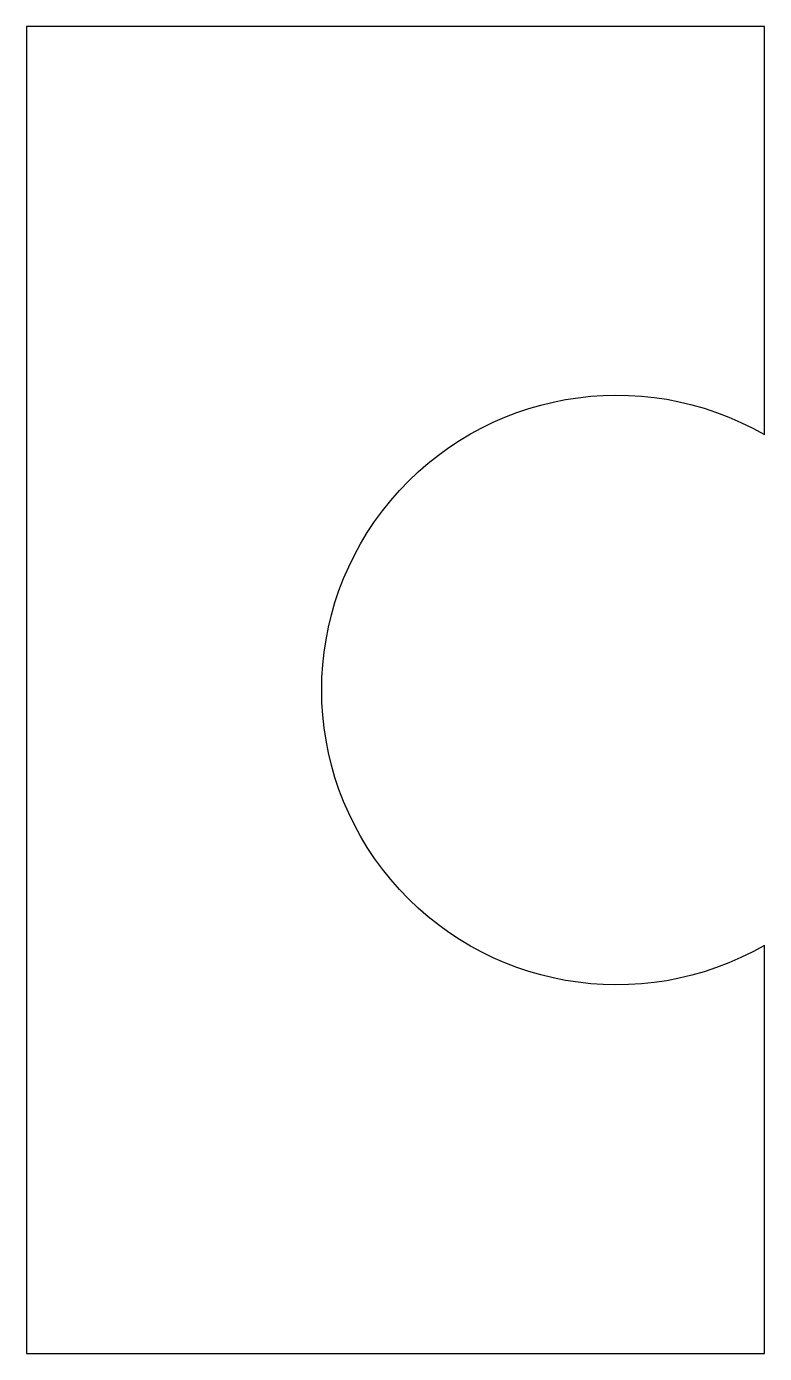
# Model space of a CAD drawing. Extents: x -12.5 to -2.5, y 0.5 to 18.5.
import ezdxf

# ---------------------------------------------------------------- set-up
doc = ezdxf.new("R2010")
doc.units = 0
doc.layers.get('0').update_dxf_attribs({"linetype": 'CONTINUOUS'})

msp = doc.modelspace()

# ---------------------------------------------------------------- linework, layer by layer
msp.add_lwpolyline([(-2.5, 6.036, -1.732051), (-2.5, 12.964), (-2.5, 18.5), (-12.5, 18.5), (-12.5, 0.5), (-2.5, 0.5)], format="xyb", close=True)

doc.saveas('drawing.dxf')
